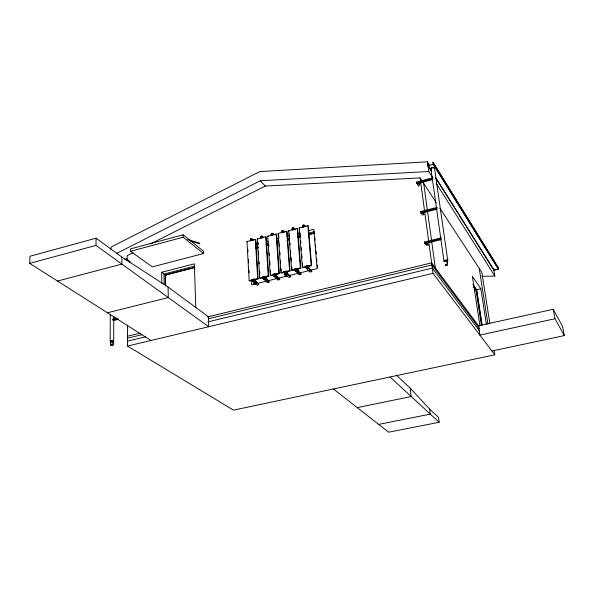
<?xml version="1.0" encoding="UTF-8"?>
<svg xmlns="http://www.w3.org/2000/svg" width="594" height="594" viewBox="0 0 594 594"><rect width="100%" height="100%" fill="white"/><g stroke="black" fill="none" stroke-linecap="round" stroke-linejoin="round"><path stroke-width="0.89" d="M111.011 341.26C108.776 346.673 115.028 346.703 112.86 341.275M113.008 344.951A1.091 0.408 -0.6 0 0 111.412 344.594A1.091 0.408 -0.6 0 0 111.345 345.3A1.091 0.408 -0.6 0 0 113.008 344.951L113.023 341.275M113.699 341.26L113.758 316.201M110.165 341.246L110.269 314.59M110.981 249.844L110.989 247.089L259.697 171.599L427.428 161.806L429.87 165.733M110.833 344.943L110.848 341.26M96.08 238.187L121.881 257.083L168.072 287.013L208.316 316.728L208.694 326.745L96.005 245.404L96.08 238.187L29.975 256.266L29.7 263.387L150.995 340.481M253.334 280.658L253.579 280.219M254.061 280.479L253.98 280.123M254.128 280.531L253.749 280.212M267.976 281.289L268.466 280.917L264.991 277.717L263.454 277.821L264.1 278.267M264.003 278.081L263.781 277.65L264.211 277.591M265.058 277.925L264.761 278.282A1.388 0.594 -3.6 0 0 265.236 277.324A1.388 0.594 -3.6 0 0 263.001 277.561A1.388 0.594 -3.6 0 0 264.011 278.386M275.245 275.193L274.502 274.963L274.161 275.519M274.101 275.824A1.388 0.601 -3.8 0 1 273.834 274.911A1.388 0.601 -3.8 0 1 275.972 274.859A1.388 0.601 -3.8 0 1 275.408 275.787L275.601 275.081L274.658 274.933M285.061 272.527L285.254 272.594M285.989 272.891L286.093 272.327L285.142 272.535M295.485 270.144C295.233 269.223 297.928 269.55 296.748 270.27M304.187 226.811L303.319 226.789L303.838 226.997M304.143 226.329L303.348 226.225M296.324 269.631L296.696 269.958M308.026 267.382A1.403 0.616 -4.6 0 0 307.811 266.454A1.403 0.616 -4.6 0 0 305.747 266.862A1.403 0.616 -4.6 0 0 306.771 267.634L306.222 267.322L306.868 266.847M307.284 266.832L307.432 267.352M307.566 267.575L307.885 267.137L307.039 266.817M252.754 280.769L253.408 280.873M111.011 345.01L111.776 344.609L112.845 344.951M263.461 278.141L263.469 278.126A1.388 0.594 -3.6 0 1 263.09 277.368A1.388 0.594 -3.6 0 1 265.095 277.153A1.388 0.594 -3.6 0 1 265.236 278.014M273.945 275.661L274.079 275.616A1.388 0.601 -3.8 0 1 273.827 274.784A1.388 0.601 -3.8 0 1 275.965 274.74A1.388 0.601 -3.8 0 1 275.401 275.668L275.319 275.519M276.544 274.948C276.656 274.473 276.975 275.148 276.381 274.532M285.068 272.95L284.675 272.884M284.548 272.98L284.734 272.98A1.396 0.601 -4.1 0 1 284.326 272.111A1.396 0.601 -4.1 0 1 286.249 271.814A1.396 0.601 -4.1 0 1 286.664 272.631M287.251 272.282C287.31 271.027 287.6 273.195 287.065 271.874M295.404 270.441A1.537 0.668 -4.4 0 1 295.144 269.424A1.537 0.668 -4.4 0 1 297.512 269.372A1.537 0.668 -4.4 0 1 296.844 270.404L296.748 270.211M298.136 269.639L297.817 269.201M308.821 266.921C308.902 265.637 309.17 267.849 308.635 266.513M306.601 267.085L307.425 267.226M251.73 240.533L250.928 240.473L251.544 240.615M253.282 280.502L253.683 280.405M254.403 280.68L253.653 280.175L252.777 280.851M255.368 280.219L255.539 279.707L255.457 280.249M296.733 270.411L296.792 270.367A1.396 0.609 -4.4 0 0 297.394 269.409A1.396 0.609 -4.4 0 0 295.248 269.461A1.396 0.609 -4.4 0 0 295.485 270.381M262.036 237.867L261.419 237.912M271.874 234.882L272.557 235.046L271.874 234.882A0.817 0.379 -3.7 0 1 271.376 234.407A0.817 0.379 -3.7 0 1 272.572 234.222A0.817 0.379 -3.7 0 1 272.691 234.786M116.736 253.348L260.283 180.747L428.786 171.503L432.729 177.747M133.004 252.754L127.213 255.672L127.227 260.298M150.364 244L265.266 186.063L420.062 177.903L421.889 180.71M261.36 237.14L261.754 237.065M282.291 230.776L282.737 230.769L282.306 230.784M292.797 228.95L293.191 228.868M253.43 280.383L254.135 280.494M266.038 277.561C265.77 277.457 266.572 277.376 265.763 277.168M29.7 263.387L96.005 245.404M427.717 163.862L429.321 166.164M498.373 269.104L433.234 164.263L433.108 162.414L498.099 267.441L498.373 269.104L493.874 270.159L435.892 178.237M427.984 165.8L433.368 164.226L498.359 269L493.859 270.055M183.123 234.801L130.517 248.864L130.524 251.262L152.309 266.869L203.527 253.541L203.445 251.188L183.123 234.801L183.19 237.221L203.527 253.541M130.524 251.262L183.19 237.221M124.651 259.326L126.373 258.873L130.101 261.612M418.763 186.419L416.349 182.128L432.944 177.74M416.468 182.982L433.063 178.586M432.677 179.581L416.966 183.732L416.349 182.128M57.492 281.051L121.889 264.085L121.881 257.083M252.19 280.405L249.636 281.036L249.168 280.635L246.97 241.55L255.331 239.375L255.791 239.813L258.138 278.928L254.737 279.774M262.711 277.792L260.15 278.43L259.682 278.014L257.299 238.862L265.711 236.672L266.164 237.11L268.703 276.299L265.28 277.153A1.663 0.713 -3.6 0 0 262.711 277.569A1.663 0.713 -3.6 0 0 263.966 278.504M273.299 275.156L270.723 275.802L270.263 275.386L267.694 236.152L276.151 233.954L276.596 234.392L279.329 273.656L276.745 274.302M283.954 272.505L281.356 273.151L280.91 272.735L278.148 233.435L286.664 231.214L287.102 231.66L290.021 270.998L287.422 271.644M294.676 269.839L292.062 270.493L291.624 270.07L288.669 230.695L297.238 228.46L297.668 228.913L300.779 268.325L297.29 269.193M306.341 266.944L302.836 267.812L302.398 267.389L299.257 227.94L307.878 225.69L308.293 226.151L311.605 265.637L308.969 266.29M255.576 244.409L258.256 243.718M266.32 241.632L268.109 241.164M276.165 239.078L278.853 238.387M286.909 236.301L289.597 235.603M297.653 233.516L299.443 233.056M308.397 230.732L313.766 229.343L317.151 268.622L300.067 272.846M255.272 246.933L257.959 246.243M266.015 244.164L268.703 243.466M276.759 241.387L278.549 240.926M287.503 238.617L289.293 238.149M298.247 235.84L300.037 235.38M308.991 233.063L314.367 231.682M161.85 283.36L161.65 272.267L194.357 263.84L195.797 307.759M255.301 248.136L257.952 247.453M266.78 245.181L268.54 244.721M277.368 242.449L279.135 241.988M287.399 239.865L289.144 239.412M297.876 237.162L300.497 236.486M308.353 234.459L314.471 232.885M255.643 248.455L258.293 247.772M266.231 245.723L268.874 245.04M276.819 242.998L278.579 242.545M286.924 240.392L289.62 239.701M297.705 237.615L300.401 236.917M308.486 234.838L314.775 233.212M194.535 266.186L163.989 274.034L164.189 284.385M194.572 267.367L165.169 274.911L165.37 285.009M165.644 286.115L165.429 275.111L194.817 267.567M422.282 215.199L420.314 211.672L437.147 207.358M420.433 212.541L437.273 208.234M420.938 213.268L436.872 209.192M107.417 312.778L168.295 297.579L168.072 287.013M249.168 280.635L257.677 278.519L258.138 278.928M259.682 278.014L268.243 275.891L268.703 276.299M270.263 275.386L273.708 274.525M275.43 274.101L278.876 273.24L279.329 273.656M280.91 272.735L289.575 270.582L290.021 270.998M291.624 270.07L295.107 269.201M296.852 268.77L300.341 267.901L300.779 268.325M302.398 267.389L311.174 265.206L311.605 265.637M255.212 279.789L255.724 279.871M255.227 280.041L255.739 280.123M265.778 277.42L266.29 277.502M276.396 274.777L276.908 274.866M287.08 272.126L287.593 272.208M297.832 269.453L298.344 269.535M308.65 266.765L309.162 266.854M308.241 267.434L306.437 267.879L306.497 268.637L309.964 272.059L311.761 271.614L311.702 270.864L308.241 267.434L308.301 268.184L311.761 271.614M253.163 281.868L254.915 281.437L258.694 284.712L256.95 285.142L253.163 281.868L253.118 281.125M263.699 279.254L265.459 278.816L269.179 282.128L267.426 282.558L263.699 279.254L263.647 278.504M274.294 276.626L276.069 276.188L279.722 279.522L277.962 279.96L274.294 276.626L274.25 275.876A1.671 0.72 -3.8 0 1 273.552 274.755A1.671 0.72 -3.8 0 1 276.247 274.688A1.671 0.72 -3.8 0 1 275.2 275.831M284.964 273.975L286.746 273.537L290.34 276.901L288.565 277.339L284.964 273.975L284.912 273.225A1.671 0.728 -4.1 0 1 284.043 272.23A1.671 0.728 -4.1 0 1 286.494 271.852A1.671 0.728 -4.1 0 1 286.709 272.928M295.701 271.317L297.49 270.871L301.017 274.265L299.235 274.703L295.493 271.013L297.104 270.76L296.02 271.31L295.641 270.56A1.678 0.728 -4.4 0 1 294.973 269.424A1.678 0.728 -4.4 0 1 297.683 269.364A1.678 0.728 -4.4 0 1 296.584 270.522M306.497 268.637L308.301 268.184M112.452 319.171L116.862 318.087M426.366 245.448L424.391 242.01L441.468 237.786M256.021 283.746L251.522 284.86L251.262 280.234M257.818 283.301L266.803 281.073M268.607 280.628L276.693 278.631M278.489 278.185L287.481 275.965M289.278 275.519L298.27 273.292M257.492 283.628L258.004 283.754L255.257 281.37M267.961 281.044L268.466 280.917M289.1 275.816L289.62 275.935L286.36 272.884M310.491 270.522L311.026 270.649L307.885 267.538A1.403 0.616 -4.6 0 0 307.967 266.617A1.403 0.616 -4.6 0 0 305.791 266.951A1.403 0.616 -4.6 0 0 306.779 267.76M112.452 320.018L117.738 318.718M424.51 242.909L440.696 238.907M113.298 320.56L118.585 319.253M441.179 239.605L425.014 243.599L424.391 242.01M127.502 336.211L140.125 333.167M207.581 316.906L431.63 262.897L479.224 326.826M111.278 341.595A1.114 0.416 -0.6 0 1 111.123 340.971A1.114 0.416 -0.6 0 1 112.801 340.978L112.957 341.067M127.51 338.179L141.914 334.712M208.561 318.688L431.912 264.976L479.328 328.445M127.517 341.127L145.552 336.805M207.781 321.903L432.335 268.102L479.625 331.058M127.532 346.064L433.048 273.329L494.795 354.804L233.494 410.142L127.532 346.064L127.458 325.104M498.099 267.441L432.974 162.444M476.522 289.79L480.843 288.795L486.36 324.205M475.17 290.726L476.551 290.407L481.845 324.784M564.3 335.595L562.577 326.455L553.2 309.288L478.452 325.787L479.87 335.113L554.952 318.74L564.3 335.595L491.929 351.017M251.151 239.79L251.314 239.761M357.217 407.61L411.219 396.532L410.209 388.149L396.309 375.066M285.41 272.312L284.726 272.824M378.69 424.398L430.301 414.122L429.662 409.103L410.209 388.149M429.662 409.103L438.506 417.359L439.152 422.275L388.647 432.194L333.405 388.981M293.154 229.767L292.716 229.551L293.384 229.373M481.853 276.299L494.839 276.091L493.607 268.503M273.908 275.534L274.072 275.601A1.388 0.601 -3.8 0 1 273.7 274.732A1.388 0.601 -3.8 0 1 275.713 274.51A1.388 0.601 -3.8 0 1 275.831 275.378M199.733 243.213L199.465 243.778L199.733 243.213L187.652 239.479M285.009 273.916L286.419 273.567L284.764 273.604L285.224 276.663M190.83 241.127L199.465 243.778M433.546 167.701L433.665 167.775A1.129 0.572 -8.8 0 0 431.964 167.79M130.101 262.414L126.373 259.682L126.373 258.873M161.65 272.267L164.56 274.465M165.429 275.111L166.075 275.594M255.242 281.125L257.989 283.509M255.45 282.091L256.823 283.279M265.102 278.163L267.129 279.967M274.25 275.876L277.91 279.21L277.962 279.96M275.698 275.527L279.017 278.564L275.683 275.282M390.013 376.99L439.152 422.275M246.97 241.55L247.438 241.988M253.675 240.34L252.435 239.167L252.472 239.887M286.345 272.631L289.605 275.69M257.299 238.862L257.759 239.3M295.641 270.56L299.176 273.96L299.235 274.703M297.089 270.218L298.374 271.451M297.074 269.966L300.289 273.299M267.694 236.152L268.146 236.598M274.391 234.949L273.188 233.761L273.233 234.482M307.87 267.285L311.004 270.396M278.148 233.435L278.593 233.88M284.838 232.232L283.657 231.029L283.709 231.757M288.669 230.695L289.107 231.14M295.359 229.492L294.193 228.282L294.253 229.009M299.257 227.94L299.688 228.386M260.283 180.747L265.34 186.137M305.932 226.745L304.796 225.52L304.856 226.247M425.341 243.317L426.24 244.557M428.059 244.839L426.269 242.359L428.185 245.73M420.314 211.672L420.819 212.392M473.596 286.909L476.091 290.511L481.37 324.888M423.633 214.857L422.178 212.043L423.968 214.634M472.906 284.274L476.685 289.753L482.142 325.185M473.567 286.085L476.551 290.407M480.843 288.795L472.371 276.329L479.9 325.564M418.302 183.375L419.646 185.395M418.636 183.204L419.527 184.548M422.809 182.106L436.352 202.821M439.894 208.234L481.823 272.349L489.82 323.158M431.571 171.131L428.103 165.637L427.851 163.825M435.536 177.413L493.97 270.032L493.718 268.473M427.97 165.674L431.452 171.287M436.182 183.212L494.839 276.091M553.2 309.288L554.952 318.74M494.089 350.312L494.795 354.804M479.224 268.377L487.941 324.101M434.511 168.013L447.772 260.588M433.108 162.414L433.382 164.352M446.955 260.075L447.609 264.634M447.044 261.932L447.438 264.664M430.88 168.607L443.993 261.167M427.428 161.806L428.786 171.503M423.722 183.509L435.313 267.849M420.062 177.903L433.048 273.329M314.865 237.474L315.102 240.221M315.496 244.81L315.733 247.564M316.053 251.232L316.29 253.987M316.684 258.576L316.921 261.33M317.241 264.998L317.478 267.753M308.212 229.18L308.279 229.908M307.878 225.69L311.174 265.206M303.022 225.98L303.081 226.708M300.052 232.974L300.274 235.721M300.638 240.31L300.854 243.057M301.225 247.646L301.44 250.393M301.811 254.982L302.027 257.729M302.465 263.231L302.613 265.065M301.017 274.265L300.958 273.515L297.431 270.114L297.49 270.871M297.238 228.46L300.341 267.901M292.434 228.742L292.493 229.47M289.315 233.888L289.59 237.548M289.998 243.035L290.139 244.869M290.548 250.356L290.756 253.103M291.097 257.677L291.372 261.338M291.788 266.832L292.062 270.493M287.206 234.63L287.258 235.35M290.34 276.901L290.28 276.158L286.694 272.787L286.746 273.537M286.664 231.214L289.575 270.582M286.353 274.525L286.486 276.351M285.291 273.322L285.424 275.148M278.66 234.793L278.853 237.533M279.299 243.926L279.492 246.666M279.878 252.146L280.071 254.885M280.457 260.365L280.65 263.105M281.036 268.585L281.229 271.324M279.722 279.522L279.67 278.779L276.017 275.438L276.069 276.188M276.151 233.954L278.876 273.24M271.451 234.214L271.495 234.934M268.562 242.976L268.807 246.621M269.223 253.007L269.401 255.739M269.765 261.212L270.003 264.857M270.359 270.329L270.537 273.062M266.446 240.013L266.491 240.733M269.179 282.128L269.127 281.385L265.414 278.066L265.459 278.816M265.711 236.672L268.243 275.891M267.374 281.816L267.426 282.558M262.778 236.471L262.823 237.192M257.922 242.025L258.093 244.758M258.479 251.128L258.702 254.767M259.147 262.051L259.259 263.87M259.704 271.146L259.868 273.879M256.163 242.679L256.207 243.399M258.694 284.712L258.65 283.969L254.871 280.687L254.915 281.437M255.331 239.375L257.677 278.519M254.967 282.692L255.071 284.504M253.282 280.88L253.489 284.511M250.713 239.62L250.757 240.34A0.817 0.379 -3.1 0 1 250.727 239.731A0.817 0.379 -3.1 0 1 251.878 239.657A0.817 0.379 -3.1 0 1 251.938 240.191M247.847 249.25L248.002 251.975M248.411 259.244L248.611 262.875M249.027 270.144L249.176 272.869M127.183 259.474L127.19 260.283M445.3 261.731A1.916 0.817 -8.1 0 1 444.223 260.669A1.916 0.817 -8.1 0 1 447.111 260.105A1.916 0.817 -8.1 0 1 447.059 261.382M445.106 261.36A1.21 0.52 -8.1 0 1 444.965 260.647A1.21 0.52 -8.1 0 1 446.658 260.387A1.21 0.52 -8.1 0 1 446.792 261.108M430.947 168.778A1.834 0.928 -8.8 0 1 432.707 167.374A1.834 0.928 -8.8 0 1 434.437 168.392M431.534 169.164A1.834 0.928 -8.8 0 1 431.088 168.934M432.165 167.835A1.129 0.564 -8.8 0 1 433.561 167.82A0.958 0.483 -8.8 0 0 432.232 167.775M111.531 341.899A1.767 0.661 -0.6 0 1 110.432 340.911A1.767 0.661 -0.6 0 1 113.306 340.815A1.767 0.661 -0.6 0 1 112.548 341.862M112.801 340.978A1.114 0.416 -0.6 0 1 112.518 341.602M307.982 267.694A1.678 0.735 -4.6 0 0 308.152 266.513A1.678 0.735 -4.6 0 0 305.546 266.914A1.678 0.735 -4.6 0 0 306.727 267.887A1.403 0.609 -4.6 0 1 305.806 267.077A1.403 0.609 -4.6 0 1 307.982 266.743A1.403 0.609 -4.6 0 1 307.841 267.723M302.977 227.22A1.099 0.52 -4.6 0 1 303.23 226.373A1.099 0.52 -4.6 0 1 304.833 226.633M302.806 226.663A1.099 0.52 -4.6 0 1 303.044 225.943A1.099 0.52 -4.6 0 1 304.536 225.92A1.099 0.52 -4.6 0 1 304.492 226.633M306.749 267.82A1.544 0.676 -4.6 0 1 305.672 266.936A1.544 0.676 -4.6 0 1 308.063 266.565A1.544 0.676 -4.6 0 1 307.907 267.649M306.081 267.315A1.678 0.735 -4.6 0 1 305.554 266.364A1.678 0.735 -4.6 0 1 307.751 265.926A1.678 0.735 -4.6 0 1 308.561 266.817M308.405 266.958A1.678 0.735 -4.6 0 1 307.944 267.189M306.155 267.255A1.544 0.676 -4.6 0 1 306.155 266.134A1.544 0.676 -4.6 0 1 308.516 266.409M303.133 226.626A0.824 0.386 -4.6 0 1 303.089 226.099A0.824 0.386 -4.6 0 1 304.21 225.972A0.824 0.386 -4.6 0 1 304.403 226.492M303.178 225.698A0.824 0.386 -4.6 0 1 302.918 225.2A0.824 0.386 -4.6 0 1 303.994 224.97A0.824 0.386 -4.6 0 1 304.395 225.445M295.493 270.508A1.396 0.609 -4.4 0 1 295.255 269.587A1.396 0.609 -4.4 0 1 297.401 269.535A1.396 0.609 -4.4 0 1 296.8 270.478M293.161 230.078A1.099 0.512 -4.2 0 1 292.055 229.596A1.099 0.512 -4.2 0 1 293.273 229.039A1.099 0.512 -4.2 0 1 294.223 229.596M292.515 229.544A1.099 0.512 -4.2 0 1 292.233 228.816A1.099 0.512 -4.2 0 1 293.822 228.645A1.099 0.512 -4.2 0 1 293.896 229.395M294.824 269.825A1.678 0.728 -4.4 0 1 295.173 268.815A1.678 0.728 -4.4 0 1 297.453 268.755A1.678 0.728 -4.4 0 1 297.401 269.765M295.582 270.04A1.678 0.728 -4.4 0 1 295.292 269.995M297.297 269.728A1.537 0.668 -4.4 0 0 297.349 268.807A1.537 0.668 -4.4 0 0 295.255 268.852A1.537 0.668 -4.4 0 0 294.943 269.78A1.396 0.609 -4.4 0 1 296.339 268.837A1.396 0.609 -4.4 0 1 297.379 269.713M292.538 229.388A0.824 0.386 -4.2 0 1 292.523 228.839A0.824 0.386 -4.2 0 1 293.681 228.764A0.824 0.386 -4.2 0 1 293.696 229.314M292.59 228.46A0.824 0.386 -4.2 0 1 292.411 227.896A0.824 0.386 -4.2 0 1 293.644 227.814A0.824 0.386 -4.2 0 1 293.503 228.408M284.764 273.173A1.396 0.601 -4.1 0 1 284.392 272.327A1.396 0.601 -4.1 0 1 286.412 272.104A1.396 0.601 -4.1 0 1 286.516 272.98M284.756 273.047A1.396 0.601 -4.1 0 1 284.444 272.163A1.396 0.601 -4.1 0 1 286.531 272.03A1.396 0.601 -4.1 0 1 286.301 272.943M281.846 232.722A1.099 0.512 -4 0 1 281.764 232.024A0.824 0.386 -3.9 0 1 281.927 231.623A0.824 0.386 -3.9 0 1 282.714 231.437M281.764 232.024A1.099 0.512 -4 0 1 283.249 231.86A1.099 0.512 -4 0 1 283.524 232.536M281.816 232.239A1.099 0.512 -3.9 0 1 281.69 231.571A1.099 0.512 -3.9 0 1 283.093 231.348A1.099 0.512 -3.9 0 1 283.59 231.957M284.949 273.143A1.537 0.668 -4.1 0 1 284.214 272.208A1.537 0.668 -4.1 0 1 286.568 271.955A1.537 0.668 -4.1 0 1 286.382 272.988M284.311 272.587A1.671 0.728 -4.1 0 1 284.266 271.562A1.671 0.728 -4.1 0 1 286.627 271.399A1.671 0.728 -4.1 0 1 286.672 272.431M283.011 231.474A0.824 0.386 -3.9 0 1 283.331 231.92M281.831 231.118A0.824 0.386 -3.9 0 1 281.987 230.583A0.824 0.386 -3.9 0 1 283.108 230.569A0.824 0.386 -3.9 0 1 283.093 231.096M271.74 235.528A1.091 0.505 -3.7 0 1 271.064 234.972A1.091 0.505 -3.7 0 1 272.238 234.526A1.091 0.505 -3.7 0 1 273.218 234.964M271.206 234.89A1.091 0.512 -3.7 0 1 271.406 234.192A1.091 0.512 -3.7 0 1 272.891 234.162A1.091 0.512 -3.7 0 1 272.891 234.86M274.02 275.75A1.53 0.661 -3.8 0 1 273.723 274.755A1.53 0.661 -3.8 0 1 276.076 274.695A1.53 0.661 -3.8 0 1 275.453 275.713M276.44 274.68A1.671 0.72 -3.8 0 1 276.01 275.074M274.205 275.356A1.671 0.72 -3.8 0 1 273.916 275.304M273.44 275.141A1.671 0.72 -3.8 0 1 274.116 274.027A1.671 0.72 -3.8 0 1 276.425 274.398M276.307 274.673A1.53 0.661 -3.8 0 1 275.906 275.044M276.284 274.421A1.53 0.661 -3.8 0 0 274.176 274.079A1.53 0.661 -3.8 0 0 273.559 275.096A1.388 0.601 -3.8 0 1 274.903 274.168A1.388 0.601 -3.8 0 1 275.98 275.029M271.74 233.962A0.817 0.379 -3.7 0 1 271.361 233.397A0.817 0.379 -3.7 0 1 272.661 233.316A0.817 0.379 -3.7 0 1 272.364 233.925M261.145 238.201A1.091 0.505 -3.4 0 1 260.751 237.555A1.091 0.505 -3.4 0 1 262.154 237.266A1.091 0.505 -3.4 0 1 262.734 237.875M261.115 237.726A1.091 0.505 -3.4 0 1 260.833 236.984A1.091 0.505 -3.4 0 1 262.474 236.88A1.091 0.505 -3.4 0 1 262.318 237.645M265.273 277.175A1.663 0.713 -3.6 0 1 265.199 278.311M263.988 278.445A1.522 0.653 -3.6 0 1 262.838 277.584A1.388 0.594 -3.6 0 1 262.838 277.383M265.117 278.267A1.522 0.653 -3.6 0 0 265.191 277.22A1.522 0.653 -3.6 0 0 262.838 277.584A1.522 0.653 -3.6 0 1 263.699 276.685A1.522 0.653 -3.6 0 1 265.674 277.056M265.414 277.71A1.663 0.713 -3.6 0 1 265.169 277.814M263.328 277.94A1.663 0.713 -3.6 0 1 262.682 277.064A1.663 0.713 -3.6 0 1 264.672 276.574A1.663 0.713 -3.6 0 1 265.837 277.316M263.394 277.881A1.522 0.653 -3.6 0 1 262.964 277.732A1.388 0.594 -3.6 0 0 263.476 277.955M261.018 237.518A0.817 0.379 -3.4 0 1 261.16 236.999A0.817 0.379 -3.4 0 1 262.273 236.976A0.817 0.379 -3.4 0 1 262.281 237.496M261.07 236.605A0.817 0.379 -3.4 0 1 261.018 236.07A0.817 0.379 -3.4 0 1 262.177 235.996A0.817 0.379 -3.4 0 1 262.221 236.531M253.222 281.103A1.381 0.594 -3.3 0 1 252.509 280.271A1.381 0.594 -3.3 0 1 254.626 280.041A1.381 0.594 -3.3 0 1 254.514 280.962M253.215 280.984A1.381 0.594 -3.3 0 1 252.502 280.153A1.381 0.594 -3.3 0 1 254.618 279.923A1.381 0.594 -3.3 0 1 254.507 280.843M250.631 240.845A1.091 0.505 -3.1 0 1 250.802 240.035A1.091 0.505 -3.1 0 1 252.413 240.273M250.46 240.295A1.084 0.505 -3.1 0 1 250.631 239.605A1.084 0.505 -3.1 0 1 252.116 239.582A1.084 0.505 -3.1 0 1 252.138 240.266M253.438 281.118A1.663 0.713 -3.3 0 1 252.168 280.19A1.663 0.713 -3.3 0 1 254.722 279.796A1.663 0.713 -3.3 0 1 254.67 280.925M253.46 281.059A1.522 0.653 -3.3 0 1 252.294 280.205A1.522 0.653 -3.3 0 1 254.633 279.848A1.522 0.653 -3.3 0 1 254.588 280.888M252.153 280.279A1.663 0.713 -3.3 0 1 253.742 279.187A1.663 0.713 -3.3 0 1 255.071 280.205M252.183 280.13A1.522 0.653 -3.3 0 1 253.883 279.247A1.522 0.653 -3.3 0 1 254.96 280.182M251.002 239.367A0.817 0.379 -3.1 0 1 250.609 238.818A0.817 0.379 -3.1 0 1 251.901 238.729A0.817 0.379 -3.1 0 1 251.626 239.33M308.182 267.025A1.403 0.616 -4.6 0 1 308.011 267.129M306.244 267.33A1.403 0.616 -4.6 0 1 306.244 266.305A1.403 0.616 -4.6 0 1 308.39 266.55M295.47 270.255A1.396 0.609 -4.4 0 1 295.121 269.401A1.396 0.609 -4.4 0 1 297.141 269.179A1.396 0.609 -4.4 0 1 297.23 270.062M295.456 270.01A1.396 0.609 -4.4 0 1 295.24 269.943M265.384 277.665A1.388 0.594 -3.6 0 1 265.214 277.762M263.187 277.056A1.388 0.594 -3.6 0 1 264.553 276.811A1.388 0.594 -3.6 0 1 265.548 277.205M254.611 279.796A1.381 0.594 -3.3 0 1 254.499 280.717M253.475 280.873A1.381 0.594 -3.3 0 1 252.376 280.138A1.381 0.594 -3.3 0 1 254.395 279.737M254.596 279.544A1.381 0.594 -3.3 0 1 254.685 280.383M252.287 280.123A1.381 0.594 -3.3 0 1 252.955 279.551A1.381 0.594 -3.3 0 1 254.381 279.484M250.995 238.996L251.559 238.981L251.002 239.018M252.933 281.504C254.514 282.848 254.982 280.205 252.933 281.504M253.46 281.519L254.039 281.504L253.489 281.497M263.476 278.89C265.05 280.242 265.533 277.576 263.476 278.89M264.011 278.898L264.59 278.883L264.04 278.876M271.748 233.583L272.312 233.568L271.755 233.605M274.086 276.255C275.653 277.613 276.158 274.933 274.086 276.255M274.621 276.262L275.2 276.255L274.658 276.336M282.172 232.291L283.041 232.276L282.172 232.291M292.753 228.103L293.325 228.096L292.76 228.126M285.298 273.619L285.877 273.604L285.328 273.589M296.042 270.946L296.621 270.938L296.057 270.923M306.318 268.258C307.841 269.646 308.442 266.906 306.318 268.258M306.853 268.265L307.432 268.25L306.868 268.243M303.378 225.312L303.89 225.282L303.371 225.312M445.745 265.303A1.181 0.497 -8.1 0 0 447.609 264.738A1.181 0.497 -8.1 0 0 445.975 264.404A1.181 0.497 -8.1 0 0 445.745 265.303M445.849 265.228A1.002 0.423 -8.1 0 0 447.431 264.746A1.002 0.423 -8.1 0 0 446.049 264.464A1.002 0.423 -8.1 0 0 445.849 265.228M284.511 271.525A1.53 0.668 -4.1 0 0 284.214 272.446A1.396 0.601 -4.1 0 1 285.588 271.51A1.396 0.601 -4.1 0 1 286.65 272.379A1.53 0.668 -4.1 0 0 286.598 271.48A1.53 0.668 -4.1 0 0 284.511 271.525"/></g></svg>
